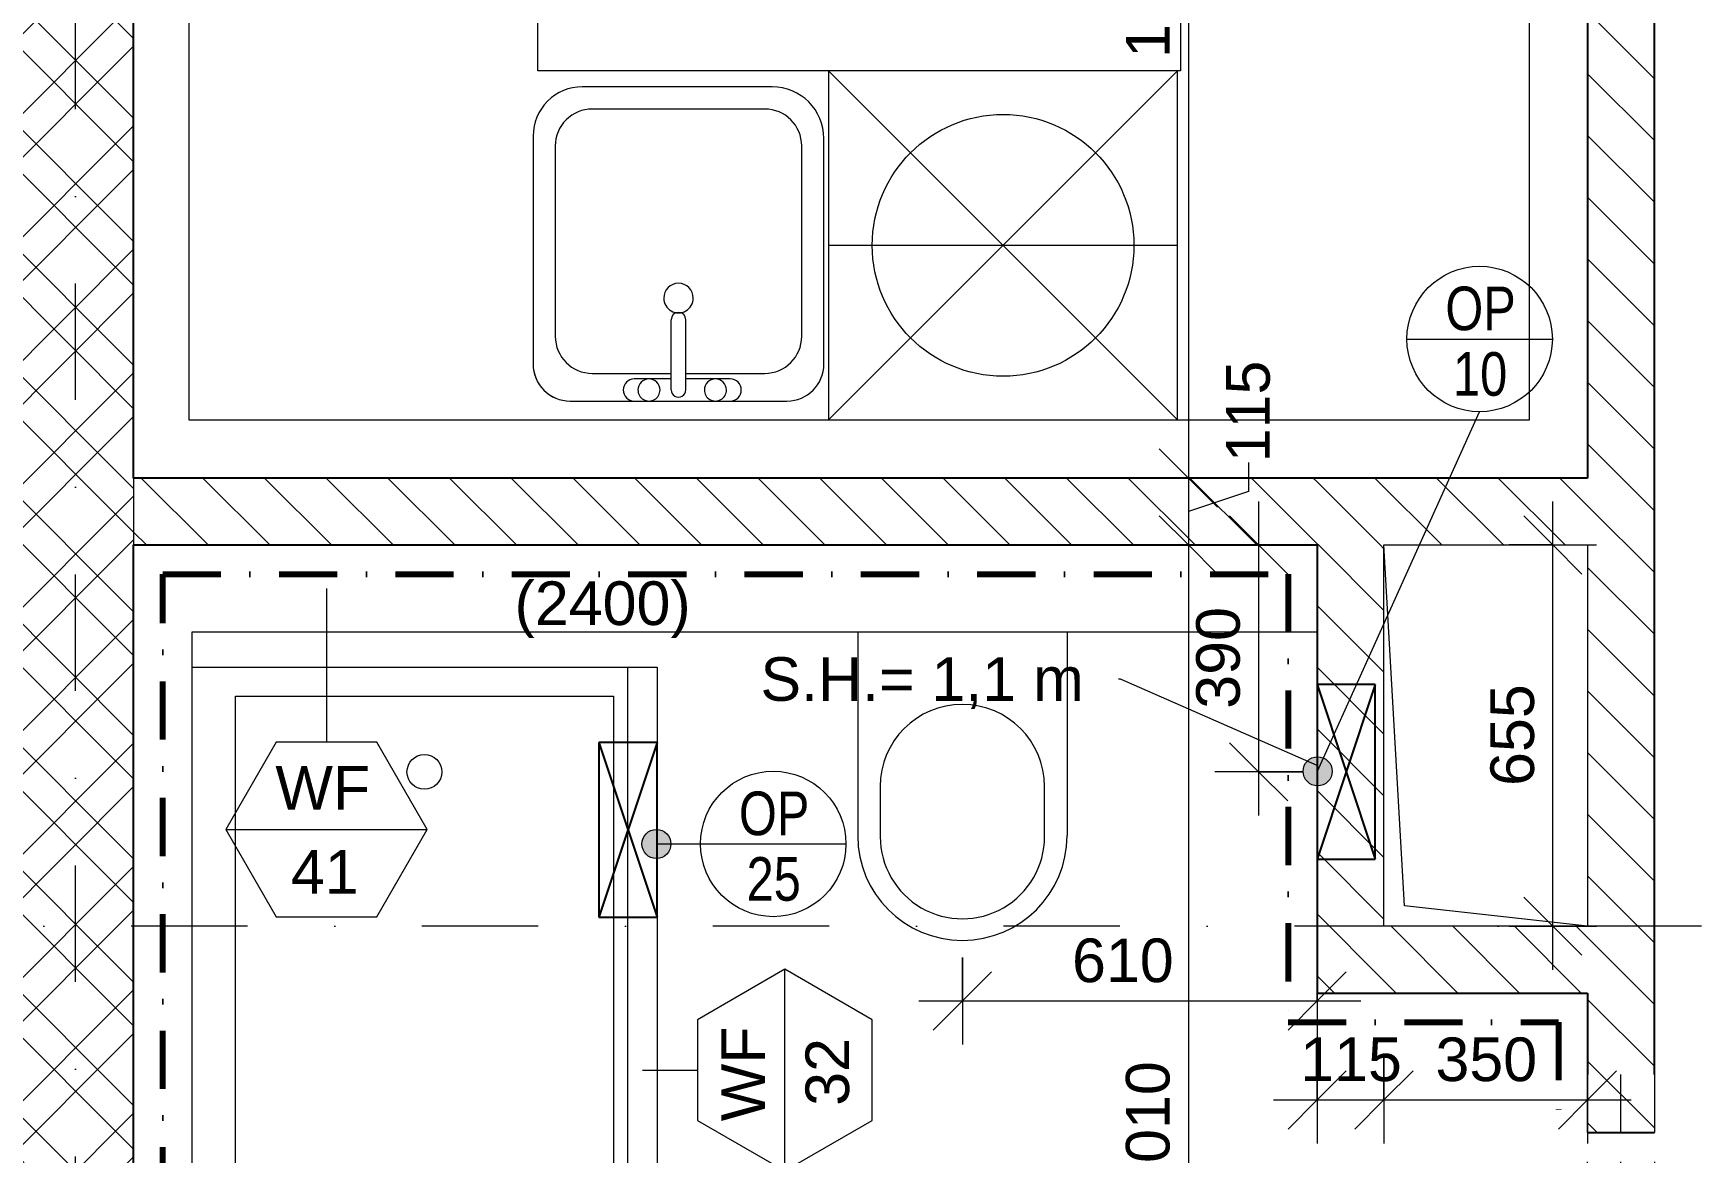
# Model space of a CAD drawing. Header units: millimetres. Extents: x -47720 to -5768, y -7799 to 13087.
# Drawn here: x -45007 to -42140, y -991 to 933 of the extents above; entities that cross this region are included whole.
import ezdxf

# ---------------------------------------------------------------- set-up
doc = ezdxf.new("R2010")
doc.units = ezdxf.units.MM
for name, pattern in [('HA_Dash_3mm-S1mm', [150, 100, -50]), ('HA_DashDot_10mm-S3mm', [500, 200, -150, 0, -150]), ('HA_DashDot_4mm-S1mm', [200, 100, -50, 0, -50])]:
    doc.linetypes.add(name, pattern=pattern)
for name, color, linetype, lineweight in [('A-____-____-DIMS', 9, 'Continuous', 5), ('A-____-____-DIMS-50', 9, 'Continuous', 5), ('A-DETL-____-OTLN', 9, 'Continuous', 25), ('A-DETL-GENF-OTLN', 9, 'Continuous', 9), ('A-GENM-____-HDLN', 9, 'HA_Dash_3mm-S1mm', 9), ('A-GENM-____-IDEN', 9, 'Continuous', 9), ('A-GENM-____-OTLN', 9, 'Continuous', 9), ('A-WALL-____-IDEN', 9, 'Continuous', 9), ('A-WALL-____-MCUT', 9, 'Continuous', 25), ('A-WALL-____-PATT', 9, 'Continuous', 25), ('G-____-____-TEXT', 9, 'Continuous', 5), ('I-WALL-____-MCUT', 9, 'Continuous', 25), ('I-WALL-____-OTLN', 9, 'Continuous', 9), ('P-SANR-FIXT-OTLN', 9, 'Continuous', 9), ('Q-CASE-____-OTLN', 9, 'Continuous', 9), ('Q-SPCQ-____-OTLN', 9, 'Continuous', 9), ('S-GRID-____-OTLN', 9, 'Continuous', 5)]:
    doc.layers.add(name, color=color, linetype=linetype, lineweight=lineweight)
doc.styles.add('Arial_1', font='arial.ttf', dxfattribs={"height": 75})
doc.styles.add('Arial_2', font='arial.ttf', dxfattribs={"width": 0.8, "height": 75})
doc.dimstyles.new('Inner_Dimensions', dxfattribs={"dimscale": 304.8, "dimtxt": 76.519455, "dimasz": 0.328084, "dimexe": 0.246063, "dimexo": 0.0625, "dimgap": 0.032808, "dimtad": 1, "dimdec": 0, "dimzin": 0, "dimdsep": 46, "dimtxsty": 'Arial_1', "dimblk1": 'OBLIQUE', "dimblk2": 'OBLIQUE', "dimsah": 1, "dimcen": 0.09, "dimdle": 0.246063, "dimazin": 0, "dimtfac": 1, "dimtdec": 4, "dimtix": 1, "dimtmove": 0, "dimatfit": 3, "dimfxl": 0.246063, "dimfxlon": 1, "dimtvp": 1, "dimtolj": 1, "dimtzin": 0, "dimlwd": 9, "dimlwe": 9, "dimarcsym": 2})
doc.dimstyles.new('Inner_Dimensions_1', dxfattribs={"dimscale": 304.8, "dimtxt": 76.519455, "dimasz": 0.328084, "dimexe": 0.246063, "dimexo": 0.0625, "dimgap": 0.032808, "dimtad": 1, "dimdec": 0, "dimzin": 0, "dimdsep": 46, "dimtxsty": 'Arial_1', "dimblk1": 'OBLIQUE', "dimblk2": 'OBLIQUE', "dimsah": 1, "dimcen": 0.09, "dimdle": 0.246063, "dimazin": 0, "dimtfac": 1, "dimtdec": 4, "dimtix": 1, "dimtmove": 1, "dimatfit": 3, "dimfxl": 0.246063, "dimfxlon": 1, "dimtvp": 1, "dimtolj": 1, "dimtzin": 0, "dimlwd": 9, "dimlwe": 9, "dimarcsym": 2})
doc.dimstyles.new('Inner_Dimensions_2', dxfattribs={"dimscale": 304.8, "dimtxt": 76.519455, "dimasz": 0.328084, "dimexe": 0.246063, "dimexo": 0.0625, "dimgap": 0.032808, "dimtad": 1, "dimdec": 0, "dimzin": 0, "dimdsep": 46, "dimtxsty": 'Arial_1', "dimblk1": 'OBLIQUE', "dimblk2": 'OBLIQUE', "dimsah": 1, "dimcen": 0.09, "dimdle": 0.246063, "dimazin": 0, "dimtfac": 1, "dimtdec": 4, "dimtix": 1, "dimtmove": 2, "dimatfit": 3, "dimfxl": 0.246063, "dimfxlon": 1, "dimtvp": 1, "dimtolj": 1, "dimtzin": 0, "dimlwd": 9, "dimlwe": 9, "dimarcsym": 2})
pattern_1 = [(135, (0, 0), (-53.03301, -53.03301), [])]

# ---------------------------------------------------------------- blocks, each defined once
blk = doc.blocks.new('HA_GM_Shaft_Rectangle - Default-2055993-DPS_2NP-C')
at = {"layer": 'A-DETL-GENF-OTLN'}
for p, q in [((35, -35), (655.3, 0)), ((0, -350), (35, -35))]:
    blk.add_line(p, q, dxfattribs=at)
at = {"layer": 'A-GENM-____-OTLN'}
for p, q in [((0, -350), (0, 0)), ((0, 0), (655.3, 0)), ((655.3, 0), (655.3, -350)), ((655.3, -350), (0, -350))]:
    blk.add_line(p, q, dxfattribs=at)
blk = doc.blocks.new('ABMV_Bathtub_Generic - 800x1700-1414026-DPS_2NP-C')
at = {"layer": 'P-SANR-FIXT-OTLN'}
for p, q in [((75, 50), (75, 1625)), ((75, 1625), (725, 1625)), ((75, 1625), (725, 1625)), ((75, 50), (75, 1625)), ((725, 1625), (725, 50)), ((725, 1625), (725, 50)), ((725, 50), (75, 50)), ((725, 50), (75, 50)), ((800, 0), (50, 0)), ((800, 0), (50, 0))]:
    blk.add_line(p, q, dxfattribs=at)
blk.add_circle((400, 180), 30, dxfattribs=at)
blk = doc.blocks.new('ABMV_Toilet_WallHung - Default-1928450-DPS_2NP-C')
at = {"layer": 'P-SANR-FIXT-OTLN'}
for p, q in [((-55, 75), (-55, 424.6)), ((-16.3, 426.2), (-16.3, 340.3)), ((266.3, 340.3), (266.3, 426.2)), ((305, 75), (305, 424.6))]:
    blk.add_line(p, q, dxfattribs=at)
for centre, radius, start, end in [((125, 424.6), 180, 0, 180), ((125, 426.2), 141.3, 360, 180), ((125, 340.3), 141.3, 180, 360)]:
    blk.add_arc(centre, radius, start, end, dxfattribs=at)
blk = doc.blocks.new('Kuchyňská_linka_myčka_ADNS - Myčka-1423139-DPS_2NP-C')
at = {"layer": 'Q-SPCQ-____-OTLN'}
for p, q in [((300, 300), (-300, 300)), ((-300, 300), (-300, -300)), ((300, 300), (-300, -300)), ((-300, 300), (300, -300)), ((300, 300), (-300, 300)), ((-300, 300), (-300, 0)), ((300, -300), (300, 300)), ((300, 0), (300, 300)), ((-300, 0), (300, 0)), ((-300, -300), (300, -300))]:
    blk.add_line(p, q, dxfattribs=at)
blk.add_circle((0, 0), 225, dxfattribs=at)
blk = doc.blocks.new('Skříňka se dřezem_ pravoúhlá - 500 x 440mm-1427235-DPS_2NP-C')
at = {"layer": 'P-SANR-FIXT-OTLN'}
for p, q in [((202.2, 180.1), (-170.8, 180.1)), ((202.2, 180.1), (-170.8, 180.1)), ((91.9, 180.1), (-73.2, 180.1)), ((3, 160.7), (3, 40.4)), ((28.4, 160.7), (28.4, 40.4)), ((-234.3, 116.6), (-234.3, -271)), ((-234.3, 116.6), (-234.3, -271)), ((3, 132.5), (-132.7, 132.5)), ((-73.2, 142), (3, 142)), ((28.4, 142), (91.9, 142)), ((164.1, 132.5), (28.4, 132.5)), ((265.7, -275.5), (265.7, 116.6)), ((265.7, -275.5), (265.7, 116.6)), ((-196.2, 69), (-196.2, -258.3)), ((227.6, -258.3), (227.6, 69)), ((-132.7, -321.8), (164.1, -321.8)), ((-145.4, -359.9), (181.3, -359.9)), ((-145.4, -359.9), (181.3, -359.9))]:
    blk.add_line(p, q, dxfattribs=at)
for centre, radius, start, end in [((-170.8, 116.6), 63.5, 90, 180), ((-170.8, 116.6), 63.5, 90, 180), ((-73.2, 161.1), 19, 90, 270), ((-47.8, 161.1), 19, 360, 180), ((15.7, 160.7), 12.7, 360, 180), ((66.5, 161.1), 19, 360, 180), ((91.9, 161.1), 19, 270, 90), ((202.2, 116.6), 63.5, 0, 90), ((202.2, 116.6), 63.5, 360, 90), ((-47.8, 161.1), 19, 180, 0), ((66.5, 161.1), 19, 180, 360), ((-132.7, 69), 63.5, 90, 180), ((164.1, 69), 63.5, 0, 90), ((15.7, 40.4), 12.7, 180, 0), ((15.7, 3.2), 25.4, 360, 180), ((15.7, 3.2), 25.4, 180, 0), ((-145.4, -271), 88.9, 180, 270), ((-145.4, -271), 88.9, 180, 270), ((-132.7, -258.3), 63.5, 180, 270), ((164.1, -258.3), 63.5, 270, 0), ((181.3, -275.5), 84.4, 270, 0), ((181.3, -275.5), 84.4, 270, 0)]:
    blk.add_arc(centre, radius, start, end, dxfattribs=at)
blk = doc.blocks.new('Casework 22 - Casework 6-1427947-DPS_2NP-C')
at = {"layer": 'Q-CASE-____-OTLN'}
for p, q in [((-44739.9, 1138.2), (-44739.9, 268.2)), ((-44139.9, 868.2), (-44139.9, 1138.2)), ((-43034.9, 1138.2), (-43034.9, 868.2)), ((-42434.9, 268.2), (-42434.9, 1138.2)), ((-43639.9, 868.2), (-44139.9, 868.2)), ((-43034.9, 868.2), (-43039.9, 868.2)), ((-44739.9, 268.2), (-43639.9, 268.2)), ((-43039.9, 268.2), (-42434.9, 268.2))]:
    blk.add_line(p, q, dxfattribs=at)
blk = doc.blocks.new('HA_GM_Tiling_LineBased - Generic Tiles-1682384-DPS_2NP-C')
at = {"layer": 'A-GENM-____-OTLN', "linetype": 'HA_DashDot_4mm-S1mm', "lineweight": 80}
blk.add_line((50, -50), (1335, -50), dxfattribs=at)
blk = doc.blocks.new('HA_GM_Tiling_LineBased - Generic Tiles-1682385-DPS_2NP-C')
at = {"layer": 'A-GENM-____-OTLN', "linetype": 'HA_DashDot_4mm-S1mm', "lineweight": 80}
blk.add_line((50, -50), (1985, -50), dxfattribs=at)
blk = doc.blocks.new('HA_GM_Tiling_LineBased - Generic Tiles-1682386-DPS_2NP-C')
at = {"layer": 'A-GENM-____-OTLN', "linetype": 'HA_DashDot_4mm-S1mm', "lineweight": 80}
blk.add_line((50, -50), (820, -50), dxfattribs=at)
blk = doc.blocks.new('HA_GM_Tiling_LineBased - Generic Tiles-1682387-DPS_2NP-C')
at = {"layer": 'A-GENM-____-OTLN', "linetype": 'HA_DashDot_4mm-S1mm', "lineweight": 80}
blk.add_line((-50, -50), (415, -50), dxfattribs=at)
blk = doc.blocks.new('HA_GM_Tiling_LineBased - Generic Tiles-1682388-DPS_2NP-C')
at = {"layer": 'A-GENM-____-OTLN', "linetype": 'HA_DashDot_4mm-S1mm', "lineweight": 80}
blk.add_line((50, -50), (240, -50), dxfattribs=at)
blk = doc.blocks.new('TB_Porotherm KP11_5_1000mm - TB_Porotherm KP11_5_1000mm-1863649-DPS_2NP-C')
at = {"layer": 'A-GENM-____-HDLN'}
for p, q in [((-500, 57.5), (500, 57.5)), ((-500, 0), (500, 0)), ((500, -57.5), (-500, -57.5))]:
    blk.add_line(p, q, dxfattribs=at)
blk = doc.blocks.new('HA_TAG_WA_Partitions - Group _ Type Mark-556634-DPS_2NP-C')
at = {"layer": 'A-WALL-____-IDEN'}
for p, q in [((-1.732, 3), (-3.464, 0)), ((1.732, 3), (-1.732, 3)), ((3.464, 0), (1.732, 3)), ((-3.464, 0), (3.464, 0)), ((-3.464, 0), (-1.732, -3)), ((1.732, -3), (3.464, 0)), ((-1.732, -3), (1.732, -3))]:
    blk.add_line(p, q, dxfattribs=at)
blk = doc.blocks.new('DIMBLOCK164-DPS_2NP-C')
at = {"layer": 'A-____-____-DIMS-50', "lineweight": 9}
for p, q in [((-42799.9, -825.7), (-42799.9, -975.7)), ((-42799.9, -900.7), (-42799.9, -825.7)), ((-42684.9, -825.7), (-42684.9, -975.7)), ((-42684.9, -900.7), (-42684.9, -825.7)), ((-42799.9, -900.7), (-42749.9, -850.7)), ((-42684.9, -900.7), (-42634.9, -850.7)), ((-42874.9, -900.7), (-42684.9, -900.7)), ((-42799.9, -900.7), (-42849.9, -950.7)), ((-42684.9, -900.7), (-42734.9, -950.7))]:
    blk.add_line(p, q, dxfattribs=at)
at = {"layer": 'A-____-____-DIMS-50', "color": 0, "lineweight": 9, "insert": (-42828.9, -793.3), "char_height": 75, "width": 207.662, "attachment_point": 1, "line_spacing_factor": 0.941778, "style": 'Arial_1'}
blk.add_mtext('115', dxfattribs=at)
blk = doc.blocks.new('_Oblique')
at = {"color": 0, "linetype": 'ByBlock', "lineweight": -2}
blk.add_line((-0.5, -0.5), (0.5, 0.5), dxfattribs=at)
blk = doc.blocks.new('DIMBLOCK165-DPS_2NP-C')
at = {"layer": 'A-____-____-DIMS-50', "lineweight": 9}
for p, q in [((-42684.9, -825.7), (-42684.9, -975.7)), ((-42684.9, -900.7), (-42684.9, -825.7)), ((-42334.9, -825.7), (-42334.9, -975.7)), ((-42334.9, -900.7), (-42334.9, -825.7)), ((-42684.9, -900.7), (-42634.9, -850.7)), ((-42334.9, -900.7), (-42284.9, -850.7)), ((-42684.9, -900.7), (-42734.9, -950.7)), ((-42684.9, -900.7), (-42259.9, -900.7)), ((-42334.9, -900.7), (-42384.9, -950.7))]:
    blk.add_line(p, q, dxfattribs=at)
at = {"layer": 'A-____-____-DIMS-50', "color": 0, "lineweight": 9, "insert": (-42596.4, -793.3), "char_height": 75, "width": 207.662, "attachment_point": 1, "line_spacing_factor": 0.941778, "style": 'Arial_1'}
blk.add_mtext('350', dxfattribs=at)
blk = doc.blocks.new('DIMBLOCK166-DPS_2NP-C')
at = {"layer": 'A-____-____-DIMS-50', "lineweight": 9}
for p, q in [((-42394.5, -677.1), (-42394.5, 128.2)), ((-42394.5, 53.2), (-42444.5, 103.2)), ((-42469.5, 53.2), (-42319.5, 53.2)), ((-42394.5, 53.2), (-42469.5, 53.2)), ((-42394.5, 53.2), (-42344.5, 3.2)), ((-42394.5, -602.1), (-42444.5, -552.1)), ((-42469.5, -602.1), (-42319.5, -602.1)), ((-42394.5, -602.1), (-42469.5, -602.1)), ((-42394.5, -602.1), (-42344.5, -652.1))]:
    blk.add_line(p, q, dxfattribs=at)
at = {"layer": 'A-____-____-DIMS-50', "color": 0, "lineweight": 9, "insert": (-42501.9, -361), "char_height": 75, "width": 207.662, "attachment_point": 1, "rotation": 90, "line_spacing_factor": 0.941778, "style": 'Arial_1'}
blk.add_mtext('655', dxfattribs=at)
blk = doc.blocks.new('HA_TAG_GM_Products - Generic-588599-DPS_2NP-C')
at = {"layer": 'A-GENM-____-IDEN'}
blk.add_line((-2.5, 0), (2.5, 0), dxfattribs=at)
blk.add_circle((0, 0), 2.5, dxfattribs=at)
blk = doc.blocks.new('DIMBLOCK217-DPS_2NP-C')
at = {"layer": 'A-____-____-DIMS-50', "lineweight": 9}
for p, q in [((-43021.3, 1623.2), (-43071.3, 1673.2)), ((-42946.3, 1623.2), (-43096.3, 1623.2)), ((-43021.3, 1623.2), (-43021.3, 168.2)), ((-43021.3, 1623.2), (-42971.3, 1573.2)), ((-43021.3, 1623.2), (-42946.3, 1623.2)), ((-43021.3, 168.2), (-43071.3, 218.2)), ((-42946.3, 168.2), (-43096.3, 168.2)), ((-43021.3, 168.2), (-42971.3, 118.2)), ((-43021.3, 168.2), (-42946.3, 168.2))]:
    blk.add_line(p, q, dxfattribs=at)
at = {"layer": 'A-____-____-DIMS-50', "color": 0, "lineweight": 9, "insert": (-43128.7, 890.4), "char_height": 75, "width": 276.883, "attachment_point": 1, "rotation": 90, "line_spacing_factor": 0.941778, "style": 'Arial_1'}
blk.add_mtext('1455', dxfattribs=at)
blk = doc.blocks.new('DIMBLOCK218-DPS_2NP-C')
at = {"layer": 'A-____-____-DIMS-50', "lineweight": 9}
for p, q in [((-43021.3, 168.2), (-43071.3, 218.2)), ((-42917.8, 195.2), (-42917.8, 145.2)), ((-42946.3, 168.2), (-43096.3, 168.2)), ((-43021.3, 168.2), (-43021.3, 53.2)), ((-43021.3, 168.2), (-42971.3, 118.2)), ((-43021.3, 168.2), (-42946.3, 168.2)), ((-42917.8, 145.2), (-43021.3, 110.7)), ((-43021.3, 53.2), (-43071.3, 103.2)), ((-42946.3, 53.2), (-43096.3, 53.2)), ((-43021.3, 53.2), (-42971.3, 3.2)), ((-43021.3, 53.2), (-42946.3, 53.2))]:
    blk.add_line(p, q, dxfattribs=at)
at = {"layer": 'A-____-____-DIMS-50', "color": 0, "lineweight": 9, "insert": (-42956.3, 195.2), "char_height": 75, "width": 207.662, "attachment_point": 1, "rotation": 90, "line_spacing_factor": 0.941778, "style": 'Arial_1'}
blk.add_mtext('115', dxfattribs=at)
blk = doc.blocks.new('DIMBLOCK219-DPS_2NP-C')
at = {"layer": 'A-____-____-DIMS-50', "lineweight": 9}
for p, q in [((-43021.3, 53.2), (-43071.3, 103.2)), ((-42946.3, 53.2), (-43096.3, 53.2)), ((-43021.3, 53.2), (-43021.3, -1956.8)), ((-43021.3, 53.2), (-42971.3, 3.2)), ((-43021.3, 53.2), (-42946.3, 53.2)), ((-43021.3, -1956.8), (-43071.3, -1906.8)), ((-43096.3, -1956.8), (-42946.3, -1956.8)), ((-43021.3, -1956.8), (-43096.3, -1956.8)), ((-43021.3, -1956.8), (-42971.3, -2006.8))]:
    blk.add_line(p, q, dxfattribs=at)
at = {"layer": 'A-____-____-DIMS-50', "color": 0, "lineweight": 9, "insert": (-43128.7, -1067.2), "char_height": 75, "width": 276.883, "attachment_point": 1, "rotation": 90, "line_spacing_factor": 0.941778, "style": 'Arial_1'}
blk.add_mtext('2010', dxfattribs=at)
blk = doc.blocks.new('DIMBLOCK228-DPS_2NP-C')
at = {"layer": 'A-____-____-DIMS-50', "lineweight": 9}
for p, q in [((-42900.5, 128.2), (-42900.5, -411.8)), ((-42900.5, 53.2), (-42950.5, 103.2)), ((-42825.5, 53.2), (-42975.5, 53.2)), ((-42900.5, 53.2), (-42850.5, 3.2)), ((-42900.5, 53.2), (-42825.5, 53.2)), ((-42900.5, -336.8), (-42950.5, -286.8)), ((-42825.5, -336.8), (-42975.5, -336.8)), ((-42900.5, -336.8), (-42850.5, -386.8)), ((-42900.5, -336.8), (-42825.5, -336.8))]:
    blk.add_line(p, q, dxfattribs=at)
at = {"layer": 'A-____-____-DIMS-50', "color": 0, "lineweight": 9, "insert": (-43007.9, -228.3), "char_height": 75, "width": 207.662, "attachment_point": 1, "rotation": 90, "line_spacing_factor": 0.941778, "style": 'Arial_1'}
blk.add_mtext('390', dxfattribs=at)
blk = doc.blocks.new('DIMBLOCK242-DPS_2NP-C')
at = {"layer": 'A-____-____-DIMS-50', "lineweight": 9}
for p, q in [((-43409.9, -655.6), (-43409.9, -805.6)), ((-43409.9, -730.6), (-43409.9, -655.6)), ((-42799.9, -655.6), (-42799.9, -805.6)), ((-42799.9, -730.6), (-42799.9, -655.6)), ((-43409.9, -730.6), (-43359.9, -680.6)), ((-42799.9, -730.6), (-42749.9, -680.6)), ((-43484.9, -730.6), (-42724.9, -730.6)), ((-43409.9, -730.6), (-43459.9, -780.6)), ((-42799.9, -730.6), (-42849.9, -780.6))]:
    blk.add_line(p, q, dxfattribs=at)
at = {"layer": 'A-____-____-DIMS-50', "color": 0, "lineweight": 9, "insert": (-43221.3, -623.2), "char_height": 75, "width": 207.662, "attachment_point": 1, "line_spacing_factor": 0.941778, "style": 'Arial_1'}
blk.add_mtext('610', dxfattribs=at)

msp = doc.modelspace()

# ---------------------------------------------------------------- hatches: boundary and pattern name
at = {"layer": 'A-GENM-____-IDEN'}
h = msp.add_hatch(color=256, dxfattribs=at)
edge = h.paths.add_edge_path()
edge.add_arc((-42799, -335.8), 25, 0, 360)
h = msp.add_hatch(color=256, dxfattribs=at)
edge = h.paths.add_edge_path()
edge.add_arc((-43936, -460.7), 25, 0, 360)
at = {"layer": 'A-WALL-____-PATT', "lineweight": 5}
h = msp.add_hatch(dxfattribs=at)
h.set_pattern_fill('FP_1', color=256, style=0, pattern_type=2)
h.set_pattern_definition([(45, (0, 0), (-106.066, 106.066), []), (45, (75, 0), (-106.066, 106.066), []), (315, (0, 0), (106.066, 106.066), []), (315, (75, 0), (106.066, 106.066), [])])
h.paths.add_polyline_path([(-44834.9, -5301.8), (-44834.9, -4801.8), (-45274.9, -4801.8), (-45274.9, -5301.8)])
h.paths.add_polyline_path([(-44834.9, -3801.8), (-44834.9, -1956.8), (-45274.9, -1956.8), (-45274.9, -3801.8)])
h.paths.add_polyline_path([(-45054.9, -1331.8), (-44834.9, -1331.8), (-44834.9, 2573.2), (-45274.9, 2573.2), (-45274.9, -1331.8)])
h.paths.add_polyline_path([(-45274.9, 3573.2), (-44834.9, 3573.2), (-44834.9, 7548.2), (-45274.9, 7548.2)])
h = msp.add_hatch(dxfattribs=at)
h.set_pattern_fill('FP_3', color=256, style=0, pattern_type=2)
h.set_pattern_definition(pattern_1)
h.paths.add_polyline_path([(-42334.9, -2666.8), (-42219.9, -2666.8), (-42219.9, -1756.8), (-42334.9, -1756.8), (-42334.9, -2071.8)])
h.paths.add_polyline_path([(-42219.9, -956.8), (-42219.9, 1738.2), (-42334.9, 1738.2), (-42334.9, -956.8)])
h = msp.add_hatch(dxfattribs=at)
h.set_pattern_fill('FP_3', color=256, style=0, pattern_type=2)
h.set_pattern_definition(pattern_1)
h.paths.add_polyline_path([(-42799.9, 53.2), (-42799.9, 168.2), (-44834.9, 168.2), (-44834.9, 53.2), (-44100.6, 53.2)])
h = msp.add_hatch(dxfattribs=at)
h.set_pattern_fill('FP_3', color=256, style=0, pattern_type=2)
h.set_pattern_definition(pattern_1)
h.paths.add_polyline_path([(-42334.9, 53.2), (-42334.9, 168.2), (-42799.9, 168.2), (-42799.9, 53.2), (-42403.9, 53.2)])
h = msp.add_hatch(dxfattribs=at)
h.set_pattern_fill('FP_3', color=256, style=0, pattern_type=2)
h.set_pattern_definition(pattern_1)
h.paths.add_polyline_path([(-42799.9, -717.1), (-42684.9, -717.1), (-42684.9, 53.2), (-42799.9, 53.2), (-42799.9, -242.6)])
h = msp.add_hatch(dxfattribs=at)
h.set_pattern_fill('FP_3', color=256, style=0, pattern_type=2)
h.set_pattern_definition(pattern_1)
h.paths.add_polyline_path([(-42334.9, -717.1), (-42334.9, -602.1), (-42684.9, -602.1), (-42684.9, -717.1), (-42403.9, -717.1)])

# ---------------------------------------------------------------- linework, layer by layer
at = {"layer": 'A-DETL-____-OTLN'}
for p, q in [((-42799.9, -186.8), (-42799.9, -486.8)), ((-42699.9, -186.8), (-42799.9, -186.8)), ((-42799.9, -186.8), (-42699.9, -486.8)), ((-42699.9, -186.8), (-42799.9, -486.8)), ((-42699.9, -486.8), (-42699.9, -186.8)), ((-44034.9, -286.5), (-44034.9, -586.5)), ((-43934.9, -286.5), (-44034.9, -286.5)), ((-44034.9, -286.5), (-43934.9, -586.5)), ((-43934.9, -286.5), (-44034.9, -586.5)), ((-43934.9, -586.5), (-43934.9, -286.5)), ((-42799.9, -486.8), (-42699.9, -486.8)), ((-44034.9, -586.5), (-43934.9, -586.5))]:
    msp.add_line(p, q, dxfattribs=at)
at = {"layer": 'A-GENM-____-IDEN'}
for p, q in [((-42799, -335.8), (-42520.4, 282.2)), ((-43936, -460.7), (-43860.1, -460.7))]:
    msp.add_line(p, q, dxfattribs=at)
for centre in [(-42799, -335.8), (-43936, -460.7)]:
    msp.add_circle(centre, 25, dxfattribs=at)
at = {"layer": 'A-WALL-____-IDEN'}
for p, q in [((-44503.2, -21.8), (-44503.2, -285.7)), ((-43959.9, -849.3), (-43865.2, -849.3))]:
    msp.add_line(p, q, dxfattribs=at)
at = {"layer": 'A-WALL-____-MCUT'}
for p, q in [((-44834.9, 168.2), (-44834.9, 2448.2)), ((-44834.9, -1144.2), (-44834.9, 53.2))]:
    msp.add_line(p, q, dxfattribs=at)
at = {"layer": 'A-WALL-____-MCUT', "lineweight": 9}
msp.add_line((-44834.9, 168.2), (-44834.9, 53.2), dxfattribs=at)
at = {"layer": 'G-____-____-TEXT', "color": 250, "lineweight": 9}
for p, q in [((-43138.1, -177.2), (-43141.6, -177.2)), ((-42800, -325.8), (-43138.1, -177.2))]:
    msp.add_line(p, q, dxfattribs=at)
at = {"layer": 'I-WALL-____-MCUT'}
for p, q in [((-42334.9, 1738.2), (-42334.9, 168.2)), ((-42219.9, -856.7), (-42219.9, 1623.2)), ((-42334.9, 168.2), (-44834.9, 168.2)), ((-44834.9, 53.2), (-42799.9, 53.2)), ((-42799.9, 53.2), (-42799.9, -717.1)), ((-42799.9, -717.1), (-42334.9, -717.1)), ((-42334.9, -717.1), (-42334.9, -856.7)), ((-42334.9, -956.8), (-42219.9, -956.8))]:
    msp.add_line(p, q, dxfattribs=at)
at = {"layer": 'I-WALL-____-OTLN'}
for p, q in [((-42799.9, -96.8), (-44734.9, -96.8)), ((-44734.9, -96.8), (-44734.9, -1856.8)), ((-43984.9, -1856.8), (-43984.9, -156.8)), ((-43984.9, -156.8), (-43934.9, -156.8)), ((-43934.9, -156.8), (-43934.9, -1856.8))]:
    msp.add_line(p, q, dxfattribs=at)
at = {"layer": 'S-GRID-____-OTLN', "linetype": 'HA_DashDot_10mm-S3mm', "lineweight": 9}
for p, q in [((-44934.9, -6198.9), (-44934.9, 11487.4)), ((-22634.8, -601.8), (-46120.1, -601.8))]:
    msp.add_line(p, q, dxfattribs=at)

# ---------------------------------------------------------------- block references
at = {"layer": 'A-GENM-____-IDEN', "xscale": 49.99999999999998, "yscale": 49.99999999999998, "zscale": 49.99999999999998}
for p in [(-42520.4, 407.2), (-43735.1, -460.7)]:
    msp.add_blockref('HA_TAG_GM_Products - Generic-588599-DPS_2NP-C', p, dxfattribs=at)
at = {"layer": 'A-GENM-____-OTLN', "lineweight": 5, "rotation": 89.9999999999996}
msp.add_blockref('HA_GM_Shaft_Rectangle - Default-2055993-DPS_2NP-C', (-42684.9, -602.1), dxfattribs=at)
at = {"layer": 'A-GENM-____-OTLN', "linetype": 'HA_DashDot_4mm-S1mm', "lineweight": 80}
for name, p, rotation in [('HA_GM_Tiling_LineBased - Generic Tiles-1682384-DPS_2NP-C', (-44834.9, -1331.8), 90), ('HA_GM_Tiling_LineBased - Generic Tiles-1682386-DPS_2NP-C', (-42799.9, 53.2), 270), ('HA_GM_Tiling_LineBased - Generic Tiles-1682388-DPS_2NP-C', (-42334.9, -716.8), 270)]:
    msp.add_blockref(name, p, dxfattribs=dict(at, rotation=rotation))
for name, p in [('HA_GM_Tiling_LineBased - Generic Tiles-1682385-DPS_2NP-C', (-44834.9, 53.2)), ('HA_GM_Tiling_LineBased - Generic Tiles-1682387-DPS_2NP-C', (-42799.9, -716.8))]:
    msp.add_blockref(name, p, dxfattribs=at)
at = {"layer": 'A-GENM-____-OTLN', "rotation": 90.00000000000153}
msp.add_blockref('TB_Porotherm KP11_5_1000mm - TB_Porotherm KP11_5_1000mm-1863649-DPS_2NP-C', (-42277.4, -1356.8), dxfattribs=at)
at = {"layer": 'A-WALL-____-IDEN', "xscale": 49.99999999999998, "yscale": 49.99999999999998, "zscale": 49.99999999999998}
msp.add_blockref('HA_TAG_WA_Partitions - Group _ Type Mark-556634-DPS_2NP-C', (-44503.2, -435.7), dxfattribs=at)
at = {"layer": 'A-WALL-____-IDEN', "xscale": 49.99999999999998, "yscale": 49.99999999999998, "zscale": 49.99999999999998, "rotation": 89.99999999999984}
msp.add_blockref('HA_TAG_WA_Partitions - Group _ Type Mark-556634-DPS_2NP-C', (-43715.2, -849.3), dxfattribs=at)
at = {"layer": 'P-SANR-FIXT-OTLN', "rotation": 180}
for name, p in [('Skříňka se dřezem_ pravoúhlá - 500 x 440mm-1427235-DPS_2NP-C', (-43882.3, 480.7)), ('ABMV_Toilet_WallHung - Default-1928450-DPS_2NP-C', (-43284.9, -21.8)), ('ABMV_Bathtub_Generic - 800x1700-1414026-DPS_2NP-C', (-43934.9, -156.8))]:
    msp.add_blockref(name, p, dxfattribs=at)
at = {"layer": 'Q-CASE-____-OTLN'}
msp.add_blockref('Casework 22 - Casework 6-1427947-DPS_2NP-C', (0, 0), dxfattribs=at)
at = {"layer": 'Q-SPCQ-____-OTLN', "rotation": 180}
msp.add_blockref('Kuchyňská_linka_myčka_ADNS - Myčka-1423139-DPS_2NP-C', (-43339.9, 568.2), dxfattribs=at)

# ---------------------------------------------------------------- texts
at = {"layer": 'A-GENM-____-IDEN', "lineweight": 5, "char_height": 75, "attachment_point": 1}
for s, insert, width, style in [('OP', (-42579.4, 497.3), 147.51, 'Arial_2'), ('10', (-42566.2, 384.6), 115.443, 'Arial_2'), ('(2400)', (-44179.9, -9.4), 376.793, 'Arial_1'), ('OP', (-43794.1, -370.6), 147.51, 'Arial_2'), ('25', (-43780.9, -483.3), 115.443, 'Arial_2')]:
    msp.add_mtext(s, dxfattribs=dict(at, insert=insert, width=width, style=style))
at = {"layer": 'A-WALL-____-IDEN', "lineweight": 5, "char_height": 75, "attachment_point": 1, "style": 'Arial_1'}
for s, insert, width in [('WF', (-44591.2, -326.8), 208.439), ('41', (-44564.7, -471.3), 144.304)]:
    msp.add_mtext(s, dxfattribs=dict(at, insert=insert, width=width))
at = {"layer": 'A-WALL-____-IDEN', "lineweight": 5, "char_height": 75, "attachment_point": 1, "rotation": 90, "style": 'Arial_1'}
for s, insert, width in [('WF', (-43824.2, -937.3), 208.439), ('32', (-43679.7, -910.8), 144.304)]:
    msp.add_mtext(s, dxfattribs=dict(at, insert=insert, width=width))
at = {"layer": 'G-____-____-TEXT', "color": 7, "lineweight": 9, "insert": (-43757.1, -139.7), "char_height": 75, "width": 685.443, "attachment_point": 1, "style": 'Arial_1'}
msp.add_mtext('S.H.= 1,1 m', dxfattribs=at)

# ---------------------------------------------------------------- dimensions: what is measured, and where the dimension line sits
at = {"layer": 'A-____-____-DIMS', "lineweight": 9}
for base, p1, p2, dimstyle, override, picture, middle in [((-43021.3, 168.2), (-42946.3, 1623.2), (-42946.3, 168.2), 'Inner_Dimensions_2', {"dimpost": '<>', "dimfxl": 1455}, 'DIMBLOCK217-DPS_2NP-C', (-43078.7, 1028.9)), ((-43021.3, 53.2), (-42946.3, 168.2), (-42946.3, 53.2), 'Inner_Dimensions_1', {"dimpost": '<>', "dimfxl": 115}, 'DIMBLOCK218-DPS_2NP-C', (-42906.3, 299))]:
    dim = msp.add_linear_dim(base=base, p1=p1, p2=p2, angle=90, dimstyle=dimstyle, override=override, dxfattribs=at)
    dim.commit()
    dim.dimension.update_dxf_attribs({"geometry": picture, "text_midpoint": middle, "dimtype": 160, "text_rotation": 90})
for base, p1, p2, override, picture, middle in [((-42900.5, -336.8), (-42825.5, 53.2), (-42825.5, -336.8), {"dimpost": '<>', "dimfxl": 390.019695}, 'DIMBLOCK228-DPS_2NP-C', (-42948.8, -141.8)), ((-42394.5, 53.2), (-42469.5, -602.1), (-42469.5, 53.2), {"dimpost": '<>', "dimfxl": 655.300057}, 'DIMBLOCK166-DPS_2NP-C', (-42442.8, -274.4)), ((-43021.3, -1956.8), (-42946.3, 53.2), (-43096.3, -1956.8), {"dimpost": '<>', "dimfxl": 2015.589244}, 'DIMBLOCK219-DPS_2NP-C', (-43069.6, -951.8))]:
    dim = msp.add_linear_dim(base=base, p1=p1, p2=p2, angle=90, dimstyle='Inner_Dimensions', override=override, dxfattribs=at)
    dim.commit()
    dim.dimension.update_dxf_attribs({"geometry": picture, "text_midpoint": middle})
dim = msp.add_linear_dim(base=(-42799.9, -730.6), p1=(-43409.9, -655.6), p2=(-42799.9, -655.6), dimstyle='Inner_Dimensions_2', override={"dimpost": '<>', "dimfxl": 610}, dxfattribs=at)
dim.commit()
dim.dimension.update_dxf_attribs({"geometry": 'DIMBLOCK242-DPS_2NP-C', "text_midpoint": (-43117.5, -673.2), "dimtype": 160})
for base, p1, p2, override, picture, middle in [((-42684.9, -900.7), (-42799.9, -825.7), (-42684.9, -825.7), {"dimpost": '<>', "dimfxl": 115}, 'DIMBLOCK164-DPS_2NP-C', (-42742.4, -852.4)), ((-42334.9, -900.7), (-42684.9, -825.7), (-42334.9, -825.7), {"dimpost": '<>', "dimfxl": 350}, 'DIMBLOCK165-DPS_2NP-C', (-42509.9, -852.4))]:
    dim = msp.add_linear_dim(base=base, p1=p1, p2=p2, dimstyle='Inner_Dimensions', override=override, dxfattribs=at)
    dim.commit()
    dim.dimension.update_dxf_attribs({"geometry": picture, "text_midpoint": middle})

doc.saveas('drawing.dxf')
